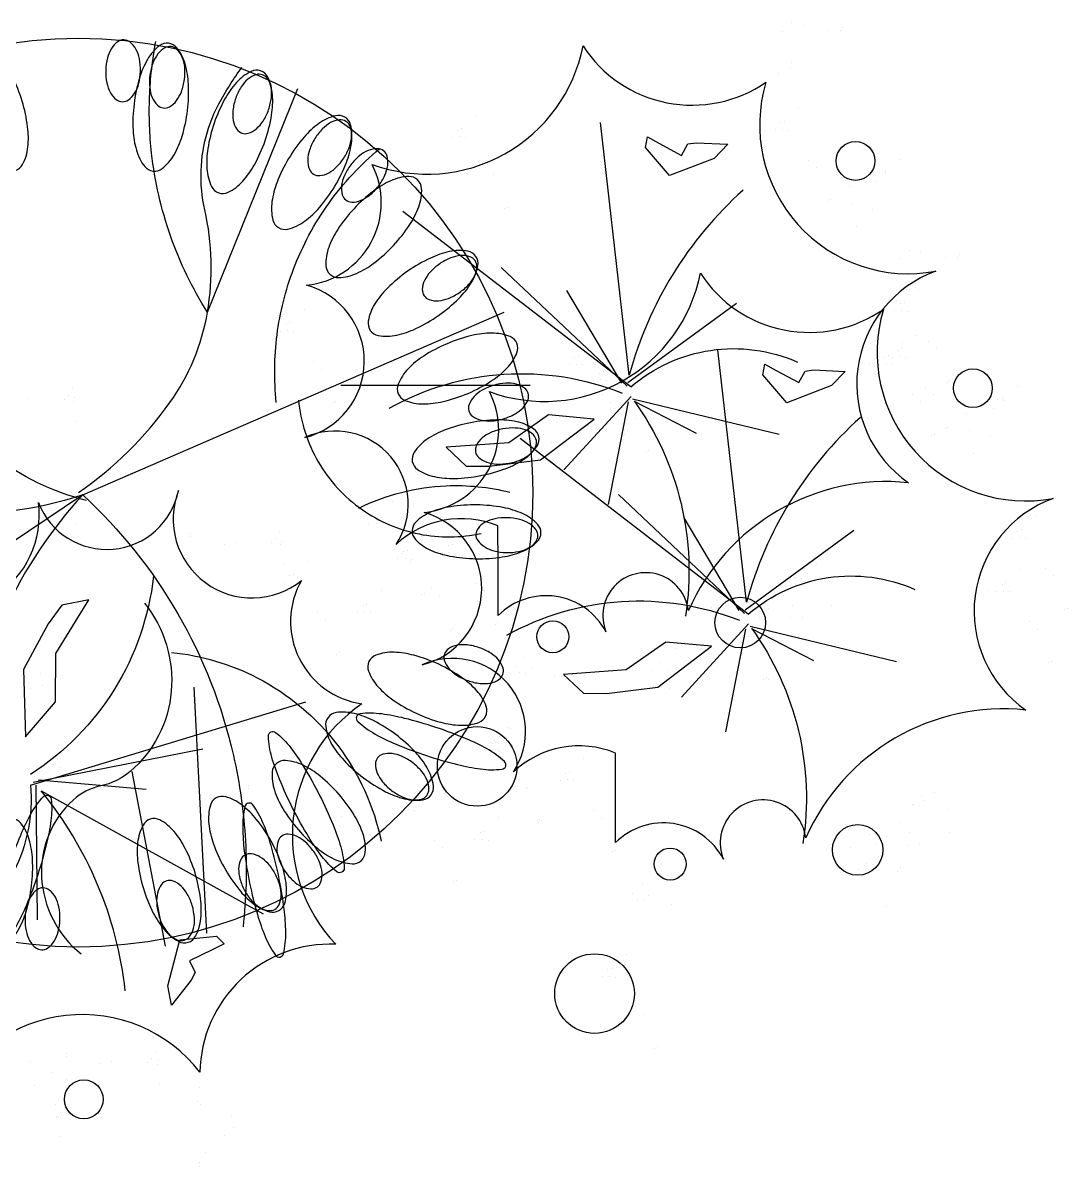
# Model space of a CAD drawing. Header units: millimetres. Extents: x 14385 to 129787, y 107826 to 186798.
# Drawn here: x 26186 to 27552, y 124593 to 126089 of the extents above; entities that cross this region are included whole.
import ezdxf

# ---------------------------------------------------------------- set-up
doc = ezdxf.new("R2010")
doc.units = ezdxf.units.MM
doc.header["$LTSCALE"] = 1000
doc.layers.add('FF-PLANTS', color=86, linetype='Continuous')

# ---------------------------------------------------------------- blocks, each defined once
blk = doc.blocks.new('A$C2E4346AB')
at = {"color": 250}
for p, q in [((953.2, 634.5), (953.2, 634.5)), ((968.3, 631.3), (968.3, 631.3)), ((941, 623.4), (941, 623.4)), ((1000.7, 624.3), (1000.7, 624.3)), ((1016.5, 625), (1016.5, 625)), ((1019.2, 628.4), (1019.2, 628.4)), ((951.9, 576.6), (951.9, 576.6)), ((952.9, 582.5), (952.9, 582.5)), ((936.2, 568.6), (936.2, 568.6)), ((539.4, 513.3), (539.4, 513.3)), ((962.4, 522.9), (962.4, 522.9)), ((515.6, 494), (515.6, 494)), ((520.4, 495.8), (520.4, 495.8)), ((740, 173.6), (702.4, 504.1)), ((931.2, 494.3), (931.2, 494.3)), ((938.6, 503.6), (938.6, 503.6)), ((940.6, 494.8), (940.6, 494.8)), ((943.4, 505.5), (943.4, 505.5)), ((508.2, 484.7), (508.2, 484.7)), ((517.6, 485.2), (517.6, 485.2)), ((525.4, 484.1), (525.4, 484.1)), ((948.5, 493.8), (948.5, 493.8)), ((975, 455), (975, 455)), ((1095.2, 456.1), (1095.2, 456.1)), ((552, 445.4), (552, 445.4)), ((562.3, 435.4), (562.3, 435.4)), ((985.3, 445), (985.3, 445)), ((1068.4, 438.6), (1068.4, 438.6)), ((1075, 441.3), (1075, 441.3)), ((1076.2, 438.6), (1076.2, 438.6)), ((1076.2, 437.6), (1076.2, 437.6)), ((1027.9, 420.6), (1027.9, 420.6)), ((1064, 427.5), (1064, 427.5)), ((577, 391.2), (577, 391.2)), ((580.3, 393.3), (580.3, 393.3)), ((1000, 400.8), (1000, 400.8)), ((1003.3, 402.9), (1003.3, 402.9)), ((1032.1, 398.3), (1032.1, 398.3)), ((1058.9, 390.3), (1058.9, 390.3)), ((742.3, 158.1), (444, 387.8)), ((1037.3, 368.1), (1037.3, 368.1)), ((1106.9, 337.1), (1106.9, 337.1)), ((1122, 333.9), (1122, 333.9)), ((1172.8, 330.9), (1172.8, 330.9)), ((572.7, 314.5), (737.4, 158.9)), ((1094.7, 325.9), (1094.7, 325.9)), ((1154.4, 326.8), (1154.4, 326.8)), ((1170.1, 327.5), (1170.1, 327.5)), ((1106.5, 285.1), (1106.5, 285.1)), ((1118.9, 286), (1118.9, 286)), ((730.5, 162.7), (658.4, 284.2)), ((1089.8, 271.1), (1089.8, 271.1)), ((1105.5, 279.1), (1105.5, 279.1)), ((315, 259.3), (315, 259.3)), ((738.3, 163.8), (880.7, 267.7)), ((1087.7, 257.4), (1087.7, 257.4)), ((1095.1, 266.7), (1095.1, 266.7)), ((1097.1, 257.9), (1097.1, 257.9)), ((1099.9, 268.6), (1099.9, 268.6)), ((1104.9, 256.9), (1104.9, 256.9)), ((291.2, 240.1), (291.2, 240.1)), ((296, 241.9), (296, 241.9)), ((283.8, 230.7), (283.8, 230.7)), ((293.3, 231.2), (293.3, 231.2)), ((301.1, 230.2), (301.1, 230.2)), ((1116.1, 225.4), (1116.1, 225.4)), ((693, 215.8), (693, 215.8)), ((1098.4, 216.3), (1098.4, 216.3)), ((1131.5, 218.1), (1131.5, 218.1)), ((669.2, 196.5), (669.2, 196.5)), ((674, 198.4), (674, 198.4)), ((725, 195.2), (725, 195.2)), ((893.7, -123.8), (856, 206.7)), ((1074.5, 197), (1074.5, 197)), ((1079.3, 198.8), (1079.3, 198.8)), ((1084.8, 196.8), (1084.8, 196.8)), ((1092.2, 206.2), (1092.2, 206.2)), ((1094.3, 197.3), (1094.3, 197.3)), ((1097, 208), (1097, 208)), ((1102.1, 196.3), (1102.1, 196.3)), ((1141.8, 208.1), (1141.8, 208.1)), ((327.6, 191.5), (327.6, 191.5)), ((337.9, 181.4), (337.9, 181.4)), ((661.8, 187.2), (661.8, 187.2)), ((671.3, 187.7), (671.3, 187.7)), ((679.1, 186.7), (679.1, 186.7)), ((1055.2, 188.4), (1055.2, 188.4)), ((1067.1, 187.6), (1067.1, 187.6)), ((1076.6, 188.1), (1076.6, 188.1)), ((1084.4, 187.1), (1084.4, 187.1)), ((693.7, 166.6), (693.7, 166.6)), ((701.1, 175.9), (701.1, 175.9)), ((703.2, 167.1), (703.2, 167.1)), ((705.9, 177.7), (705.9, 177.7)), ((711, 166), (711, 166)), ((1159.8, 166), (1159.8, 166)), ((11.3, 155.4), (11.3, 155.4)), ((1128.6, 157.6), (1128.6, 157.6)), ((1156.5, 164), (1156.5, 164)), ((1248.8, 158.6), (1248.8, 158.6)), ((-46.1, 142.5), (-46.1, 142.5)), ((0.8, 141.6), (0.8, 141.6)), ((6.2, 147.4), (6.2, 147.4)), ((13.3, 139), (13.3, 139)), ((14.6, 143.9), (14.6, 143.9)), ((352.6, 137.3), (352.6, 137.3)), ((355.9, 139.4), (355.9, 139.4)), ((742.6, 145.4), (654.8, 49.5)), ((705.6, 147.9), (705.6, 147.9)), ((738.9, 138.4), (712.5, 3.9)), ((715.9, 137.9), (715.9, 137.9)), ((744.6, 142.5), (936.3, 96)), ((746.5, 139.2), (827.7, 97.4)), ((1111, 148.4), (1111, 148.4)), ((1121.2, 138.3), (1121.2, 138.3)), ((1138.9, 147.5), (1138.9, 147.5)), ((1222, 141.1), (1222, 141.1)), ((1228.7, 143.9), (1228.7, 143.9)), ((1229.8, 141.2), (1229.8, 141.2)), ((1229.8, 140.1), (1229.8, 140.1)), ((737.6, 127.3), (737.6, 127.3)), ((1181.5, 123.1), (1181.5, 123.1)), ((1217.6, 130), (1217.6, 130)), ((16.4, 113.3), (16.4, 113.3)), ((646.6, 112.7), (646.6, 112.7)), ((747.8, 117.2), (747.8, 117.2)), ((1156.9, 105.5), (1156.9, 105.5)), ((896, -139.4), (597.6, 90.3)), ((627.6, 95.2), (627.6, 95.2)), ((730.6, 93.7), (730.6, 93.7)), ((733.9, 95.8), (733.9, 95.8)), ((1136, 94.2), (1136, 94.2)), ((1139.3, 96.3), (1139.3, 96.3)), ((1153.6, 103.4), (1153.6, 103.4)), ((1185.8, 100.9), (1185.8, 100.9)), ((1212.5, 92.8), (1212.5, 92.8)), ((615.4, 84.1), (615.4, 84.1)), ((638.4, 84.8), (638.4, 84.8)), ((654.1, 85.4), (654.1, 85.4)), ((765.9, 75.2), (765.9, 75.2)), ((639.1, 60.3), (639.1, 60.3)), ((762.5, 73.1), (762.5, 73.1)), ((1190.9, 70.6), (1190.9, 70.6)), ((10, 19.5), (10, 19.5)), ((726.3, 17), (891, -138.5)), ((-47.4, 6.6), (-47.4, 6.6)), ((-0.4, 5.7), (-0.4, 5.7)), ((4.9, 11.5), (4.9, 11.5)), ((12, 3), (12, 3)), ((13.3, 8), (13.3, 8)), ((430.9, 7.9), (430.9, 7.9)), ((407, -11.4), (407, -11.4)), ((411.8, -9.6), (411.8, -9.6)), ((884.1, -134.8), (812, -13.3)), ((1272.5, -11.4), (1272.5, -11.4)), ((15.2, -22.6), (15.2, -22.6)), ((399.6, -20.7), (399.6, -20.7)), ((409.1, -20.2), (409.1, -20.2)), ((416.9, -21.3), (416.9, -21.3)), ((891.9, -133.6), (1034.3, -29.7)), ((1253.5, -28.9), (1253.5, -28.9)), ((165.7, -38), (165.7, -38)), ((165.9, -34.1), (165.9, -34.1)), ((276.9, -40.3), (276.9, -40.3)), ((282, -32.3), (282, -32.3)), ((285.3, -43.8), (285.3, -43.8)), ((468.7, -38.1), (468.7, -38.1)), ((527.3, -30.9), (527.3, -30.9)), ((1241.3, -40.1), (1241.3, -40.1)), ((1248.7, -30.7), (1248.7, -30.7)), ((1250.7, -39.6), (1250.7, -39.6)), ((1258.5, -40.6), (1258.5, -40.6)), ((210.4, -47.7), (210.4, -47.7)), ((224.6, -45.2), (224.6, -45.2)), ((271.5, -46.1), (271.5, -46.1)), ((284, -48.8), (284, -48.8)), ((444.8, -57.4), (444.8, -57.4)), ((449.6, -55.6), (449.6, -55.6)), ((496.1, -59.5), (496.1, -59.5)), ((503.4, -50.2), (503.4, -50.2)), ((505.5, -59), (505.5, -59)), ((508.3, -48.3), (508.3, -48.3)), ((287.1, -74.4), (287.1, -74.4)), ((319.5, -70), (319.5, -70)), ((437.4, -66.7), (437.4, -66.7)), ((443.4, -60), (443.4, -60)), ((446.9, -66.2), (446.9, -66.2)), ((453.7, -70), (453.7, -70)), ((454.7, -67.3), (454.7, -67.3)), ((513.3, -60), (513.3, -60)), ((985.8, -74.8), (985.8, -74.8)), ((295.7, -89.3), (295.7, -89.3)), ((300.5, -87.5), (300.5, -87.5)), ((969, -79.5), (969, -79.5)), ((973.6, -86), (973.6, -86)), ((1252, -81.2), (1252, -81.2)), ((1285.1, -79.3), (1285.1, -79.3)), ((1295.4, -89.4), (1295.4, -89.4)), ((288.3, -98.6), (288.3, -98.6)), ((297.7, -98.1), (297.7, -98.1)), ((305.5, -99.2), (305.5, -99.2)), ((539.9, -98.7), (539.9, -98.7)), ((878.6, -102.3), (878.6, -102.3)), ((957.1, -91.2), (957.1, -91.2)), ((958.3, -91.3), (958.3, -91.3)), ((966.1, -92.3), (966.1, -92.3)), ((1002.9, -97.2), (1002.9, -97.2)), ((1228.2, -100.5), (1228.2, -100.5)), ((1233, -98.6), (1233, -98.6)), ((415.9, -108.8), (415.9, -108.8)), ((468.4, -114.2), (468.4, -114.2)), ((471.7, -112.1), (471.7, -112.1)), ((481.2, -106), (481.2, -106)), ((491.5, -116), (491.5, -116)), ((550.2, -108.8), (550.2, -108.8)), ((941.8, -115.1), (941.8, -115.1)), ((1208.8, -109.1), (1208.8, -109.1)), ((1220.8, -109.8), (1220.8, -109.8)), ((1230.2, -109.3), (1230.2, -109.3)), ((1238, -110.4), (1238, -110.4)), ((392.1, -128.1), (392.1, -128.1)), ((396.9, -126.2), (396.9, -126.2)), ((847.4, -130.9), (847.4, -130.9)), ((854.8, -121.6), (854.8, -121.6)), ((856.8, -130.4), (856.8, -130.4)), ((859.6, -119.7), (859.6, -119.7)), ((864.6, -131.4), (864.6, -131.4)), ((901, -130.8), (901, -130.8)), ((922.8, -132.6), (922.8, -132.6)), ((953.6, -128.3), (953.6, -128.3)), ((1005.4, -128.1), (1005.4, -128.1)), ((1310.1, -133.5), (1310.1, -133.5)), ((1313.4, -131.4), (1313.4, -131.4)), ((332.1, -137.9), (332.1, -137.9)), ((342.4, -147.9), (342.4, -147.9)), ((384.7, -137.4), (384.7, -137.4)), ((394.1, -136.9), (394.1, -136.9)), ((401.9, -137.9), (401.9, -137.9)), ((876.8, -147.6), (876.8, -147.6)), ((910.6, -143.7), (910.6, -143.7)), ((950.8, -144.4), (950.8, -144.4)), ((966.5, -143.7), (966.5, -143.7)), ((1264.6, -149.1), (1264.6, -149.1)), ((506.2, -160.2), (506.2, -160.2)), ((509.5, -158.1), (509.5, -158.1)), ((564.9, -152.9), (564.9, -152.9)), ((568.2, -150.8), (568.2, -150.8)), ((896.2, -152.1), (808.4, -247.9)), ((892.5, -159), (866.1, -293.5)), ((898.3, -155), (1089.9, -201.5)), ((900.1, -158.3), (981.4, -200)), ((1274.9, -159.1), (1274.9, -159.1)), ((886.6, -176.5), (886.6, -176.5)), ((891.2, -170.2), (891.2, -170.2)), ((896.5, -168.2), (896.5, -168.2)), ((904.3, -169.2), (904.3, -169.2)), ((937.4, -179.4), (937.4, -179.4)), ((941.2, -174.1), (941.2, -174.1)), ((357.1, -192.1), (357.1, -192.1)), ((360.4, -190), (360.4, -190)), ((800.2, -184.8), (800.2, -184.8)), ((901.5, -180.2), (901.5, -180.2)), ((591.5, -207.6), (591.5, -207.6)), ((603.7, -196.4), (603.7, -196.4)), ((781.2, -202.2), (781.2, -202.2)), ((1289.6, -203.3), (1289.6, -203.3)), ((1292.9, -201.2), (1292.9, -201.2)), ((-30, -217), (-30, -217)), ((597.2, -215.7), (597.2, -215.7)), ((605, -216.7), (605, -216.7)), ((612.2, -209.9), (612.2, -209.9)), ((641.9, -221.6), (641.9, -221.6)), ((769, -213.4), (769, -213.4)), ((792, -212.7), (792, -212.7)), ((807.7, -212), (807.7, -212)), ((916.2, -224.4), (916.2, -224.4)), ((919.5, -222.3), (919.5, -222.3)), ((-42.8, -236.1), (-42.8, -236.1)), ((-28, -233.4), (-28, -233.4)), ((792.7, -237.2), (792.7, -237.2)), ((923, -225.1), (923, -225.1)), ((-51.4, -249.3), (-51.4, -249.3)), ((-43.6, -363.3), (316.8, -254)), ((-24.9, -259.1), (-24.9, -259.1)), ((582.3, -287.9), (582.3, -287.9)), ((584.5, -289.6), (584.5, -289.6)), ((558.5, -307.2), (558.5, -307.2)), ((560.6, -308.9), (560.6, -308.9)), ((563.3, -305.3), (563.3, -305.3)), ((565.5, -307), (565.5, -307)), ((182.3, -316.1), (-40, -359.8)), ((-8.4, -328.7), (-8.4, -328.7)), ((551.1, -316.5), (551.1, -316.5)), ((553.3, -318.2), (553.3, -318.2)), ((560.6, -316), (560.6, -316)), ((562.7, -317.7), (562.7, -317.7)), ((568.4, -317), (568.4, -317)), ((570.5, -318.7), (570.5, -318.7)), ((680.9, -328.3), (680.9, -328.3)), ((-18.9, -342.5), (-18.9, -342.5)), ((-13.5, -336.7), (-13.5, -336.7)), ((-5.1, -340.2), (-5.1, -340.2)), ((-32.9, -356.4), (107.9, -368.3)), ((-6.4, -345.1), (-6.4, -345.1)), ((594.9, -355.8), (594.9, -355.8)), ((597.1, -357.5), (597.1, -357.5)), ((649.7, -356.9), (649.7, -356.9)), ((657.1, -347.6), (657.1, -347.6)), ((659.1, -356.4), (659.1, -356.4)), ((661.9, -345.8), (661.9, -345.8)), ((666.9, -357.5), (666.9, -357.5)), ((-36.5, -363.4), (-34.7, -539.7)), ((-29.5, -370.5), (261.3, -531.9)), ((-3.3, -370.8), (-3.3, -370.8)), ((242, -368.1), (242, -368.1)), ((242.3, -364.2), (242.3, -364.2)), ((353.2, -370.5), (353.2, -370.5)), ((358.3, -362.5), (358.3, -362.5)), ((361.6, -373.9), (361.6, -373.9)), ((473.1, -367.5), (473.1, -367.5)), ((605.2, -365.8), (605.2, -365.8)), ((607.4, -367.5), (607.4, -367.5)), ((1139.5, -372.3), (1139.5, -372.3)), ((286.7, -377.9), (286.7, -377.9)), ((300.9, -375.3), (300.9, -375.3)), ((347.8, -376.2), (347.8, -376.2)), ((360.3, -378.9), (360.3, -378.9)), ((449.3, -386.8), (449.3, -386.8)), ((454.1, -384.9), (454.1, -384.9)), ((1110.7, -388.7), (1110.7, -388.7)), ((1111.9, -388.7), (1111.9, -388.7)), ((1122.6, -377), (1122.6, -377)), ((1127.3, -383.4), (1127.3, -383.4)), ((441.9, -396.1), (441.9, -396.1)), ((451.3, -395.6), (451.3, -395.6)), ((459.1, -396.6), (459.1, -396.6)), ((693.5, -396.2), (693.5, -396.2)), ((1119.7, -389.7), (1119.7, -389.7)), ((1156.6, -394.6), (1156.6, -394.6)), ((363.4, -404.6), (363.4, -404.6)), ((569.6, -406.2), (569.6, -406.2)), ((619.9, -410), (619.9, -410)), ((622.1, -411.6), (622.1, -411.6)), ((623.2, -407.9), (623.2, -407.9)), ((625.4, -409.6), (625.4, -409.6)), ((703.8, -406.3), (703.8, -406.3)), ((1095.4, -412.6), (1095.4, -412.6)), ((545.7, -425.5), (545.7, -425.5)), ((550.5, -423.7), (550.5, -423.7)), ((1054.7, -428.3), (1054.7, -428.3)), ((1076.4, -430), (1076.4, -430)), ((1107.2, -425.8), (1107.2, -425.8)), ((1159, -425.6), (1159, -425.6)), ((485.7, -435.4), (485.7, -435.4)), ((496, -445.4), (496, -445.4)), ((538.3, -434.9), (538.3, -434.9)), ((547.8, -434.4), (547.8, -434.4)), ((555.6, -435.4), (555.6, -435.4)), ((721.8, -448.3), (721.8, -448.3)), ((1030.4, -445.1), (1030.4, -445.1)), ((1064.2, -441.2), (1064.2, -441.2)), ((1104.4, -441.9), (1104.4, -441.9)), ((1120.1, -441.2), (1120.1, -441.2)), ((718.5, -450.4), (718.5, -450.4)), ((1040.2, -473.9), (1040.2, -473.9)), ((1050.2, -465.7), (1050.2, -465.7)), ((1058, -466.7), (1058, -466.7)), ((1091.1, -476.9), (1091.1, -476.9)), ((1094.8, -471.5), (1094.8, -471.5)), ((510.7, -489.6), (510.7, -489.6)), ((514, -487.5), (514, -487.5)), ((745.1, -505.1), (745.1, -505.1)), ((757.3, -493.9), (757.3, -493.9)), ((765.8, -507.4), (765.8, -507.4)), ((750.9, -513.1), (750.9, -513.1)), ((758.7, -514.2), (758.7, -514.2)), ((795.5, -519), (795.5, -519)), ((1076.7, -522.5), (1076.7, -522.5)), ((736, -585.4), (736, -585.4)), ((712.1, -604.7), (712.1, -604.7)), ((714.2, -613.5), (714.2, -613.5)), ((716.9, -602.8), (716.9, -602.8)), ((704.7, -614), (704.7, -614)), ((722, -614.5), (722, -614.5)), ((748.5, -653.2), (748.5, -653.2)), ((758.8, -663.3), (758.8, -663.3)), ((4.1, -718), (4.1, -718)), ((4.3, -714.1), (4.3, -714.1)), ((120.4, -712.4), (120.4, -712.4)), ((773.5, -707.4), (773.5, -707.4)), ((776.8, -705.3), (776.8, -705.3)), ((-44, -725.5), (-44, -725.5)), ((48.8, -727.8), (48.8, -727.8)), ((63, -725.2), (63, -725.2)), ((109.9, -726.1), (109.9, -726.1)), ((115.3, -720.4), (115.3, -720.4)), ((122.4, -728.8), (122.4, -728.8)), ((123.7, -723.8), (123.7, -723.8)), ((-16.4, -738.8), (-16.4, -738.8)), ((-38.5, -755.9), (-38.5, -755.9)), ((4.2, -748.3), (4.2, -748.3)), ((125.5, -754.5), (125.5, -754.5)), ((177.9, -759.6), (177.9, -759.6)), ((175.4, -777), (175.4, -777)), ((-11.1, -781.6), (-11.1, -781.6)), ((-4.7, -791.7), (-4.7, -791.7)), ((179.6, -781.3), (179.6, -781.3)), ((-10, -797.5), (-10, -797.5)), ((-9.1, -798.1), (-9.1, -798.1)), ((-6.3, -798.7), (-6.3, -798.7)), ((219.7, -795.4), (219.7, -795.4)), ((210.4, -822.3), (210.4, -822.3)), ((221.7, -811.8), (221.7, -811.8)), ((-6, -823.7), (-6, -823.7)), ((185.8, -844.5), (185.8, -844.5)), ((177.2, -857.7), (177.2, -857.7)), ((178.4, -861.9), (178.4, -861.9))]:
    blk.add_line(p, q, dxfattribs=at)
for points in [[(-63.4, 441.2, 0.197708), (-53.8, 449, 0.098831), (-46.8, 472.1, 0.056188), (-47.2, 498.4, 0.042894), (-54.4, 532.2, 0.042894), (-67.3, 564.1, 0.056188), (-81.8, 586.2, 0.098831), (-100.5, 601.3, 0.197708), (-112.8, 602.5, 0.197708), (-122.4, 594.6, 0.098831), (-129.4, 571.6, 0.056188), (-129.1, 545.2, 0.042894), (-121.8, 511.5, 0.042894), (-109, 479.5, 0.056188), (-94.5, 457.5, 0.098831), (-75.8, 442.3, 0.197708)], [(76.7, 531.3, 0.159956), (84.7, 533.7, 0.106325), (93.1, 542.8, 0.071019), (98.3, 555, 0.057323), (100.5, 571.2, 0.057323), (99.1, 587.6, 0.071019), (94.6, 600, 0.106325), (86.6, 609.5, 0.159956), (78.8, 612.3, 0.159956), (70.8, 609.9, 0.106325), (62.4, 600.9, 0.071019), (57.2, 588.6, 0.057323), (55, 572.4, 0.057323), (56.4, 556.1, 0.071019), (60.9, 543.6, 0.106325), (68.9, 534.1, 0.159956)], [(116.8, 440.4, 0.197708), (128.8, 443.7, 0.098831), (144.6, 461.9, 0.056188), (155, 486.2, 0.042894), (162.1, 519.9, 0.042894), (163.3, 554.4, 0.056188), (159.1, 580.4, 0.098831), (148.1, 601.8, 0.197708), (137.3, 607.9, 0.197708), (125.3, 604.6, 0.098831), (109.6, 586.4, 0.056188), (99.2, 562.2, 0.042894), (92.1, 528.5, 0.042894), (90.8, 494, 0.056188), (95.1, 468, 0.098831), (106, 446.5, 0.197708)], [(130.2, 523.1, 0.159956), (138.4, 524.6, 0.106325), (147.7, 532.8, 0.071019), (154.1, 544.4, 0.057323), (158.1, 560.3, 0.057323), (158.4, 576.7, 0.071019), (155.2, 589.6, 0.106325), (148.3, 599.8, 0.159956), (140.7, 603.4, 0.159956), (132.5, 601.9, 0.106325), (123.2, 593.8, 0.071019), (116.8, 582.1, 0.057323), (112.9, 566.2, 0.057323), (112.6, 549.8, 0.071019), (115.8, 536.9, 0.106325), (122.7, 526.7, 0.159956)], [(202.9, 412.1, 0.197708), (215.3, 412.8, 0.098831), (234.5, 427.4, 0.056188), (249.7, 448.9, 0.042894), (263.7, 480.4, 0.042894), (272.1, 513.9, 0.056188), (273.3, 540.2, 0.098831), (267.1, 563.5, 0.197708), (257.8, 571.7, 0.197708), (245.4, 570.9, 0.098831), (226.1, 556.4, 0.056188), (210.9, 534.9, 0.042894), (197, 503.3, 0.042894), (188.6, 469.9, 0.056188), (187.4, 443.6, 0.098831), (193.6, 420.3, 0.197708)], [(233.2, 490.1, 0.159956), (241.5, 490, 0.106325), (252.3, 496, 0.071019), (261, 506, 0.057323), (268.2, 520.7, 0.057323), (271.8, 536.7, 0.071019), (271.4, 550, 0.106325), (266.8, 561.5, 0.159956), (260.2, 566.6, 0.159956), (251.9, 566.7, 0.106325), (241, 560.7, 0.071019), (232.4, 550.7, 0.057323), (225.2, 536, 0.057323), (221.5, 520, 0.071019), (221.9, 506.7, 0.106325), (226.6, 495.2, 0.159956)], [(281.2, 366.5, 0.197708), (293.5, 364.6, 0.098831), (315.3, 374.8, 0.056188), (334.7, 392.7, 0.042894), (354.9, 420.7, 0.042894), (370, 451.6, 0.056188), (376.7, 477.1, 0.098831), (375.4, 501.2, 0.197708), (368, 511.1, 0.197708), (355.8, 513, 0.098831), (333.9, 502.8, 0.056188), (314.6, 484.9, 0.042894), (294.4, 456.9, 0.042894), (279.2, 426, 0.056188), (272.6, 400.5, 0.098831), (273.8, 376.4, 0.197708)], [(327, 436.5, 0.159956), (335.2, 434.6, 0.106325), (347, 438.2, 0.071019), (357.5, 446.3, 0.057323), (367.7, 459.2, 0.057323), (374.6, 474.1, 0.071019), (376.9, 487.1, 0.106325), (374.8, 499.3, 0.159956), (369.4, 505.6, 0.159956), (361.2, 507.6, 0.106325), (349.4, 503.9, 0.071019), (338.9, 495.9, 0.057323), (328.7, 483, 0.057323), (321.8, 468.1, 0.071019), (319.5, 455.1, 0.106325), (321.6, 442.9, 0.159956)], [(369.3, 402.7, 0.159956), (377.1, 399.9, 0.106325), (389.3, 402.3, 0.071019), (400.6, 409.1, 0.057323), (412, 420.9, 0.057323), (420.4, 435, 0.071019), (424.1, 447.7, 0.106325), (423.3, 460.1, 0.159956), (418.6, 467, 0.159956), (410.7, 469.7, 0.106325), (398.5, 467.4, 0.071019), (387.2, 460.5, 0.057323), (375.8, 448.7, 0.057323), (367.4, 434.6, 0.071019), (363.7, 421.9, 0.106325), (364.6, 409.5, 0.159956)], [(348.3, 305.6, 0.197708), (359.9, 301.2, 0.098831), (383.4, 306.6, 0.056188), (406.1, 320.1, 0.042894), (431.6, 343.2, 0.042894), (452.9, 370.4, 0.056188), (464.7, 393.9, 0.098831), (468.5, 417.8, 0.197708), (463.3, 429, 0.197708), (451.7, 433.4, 0.098831), (428.2, 427.9, 0.056188), (405.6, 414.4, 0.042894), (380, 391.3, 0.042894), (358.8, 364.2, 0.056188), (346.9, 340.6, 0.098831), (343.2, 316.8, 0.197708)], [(401.3, 232, 0.197708), (411.8, 225.3, 0.098831), (435.9, 225.8, 0.056188), (460.8, 234.3, 0.042894), (490.6, 251.6, 0.042894), (517.1, 273.7, 0.056188), (533.5, 294.3, 0.098831), (542.2, 316.8, 0.197708), (539.5, 328.9, 0.197708), (529, 335.6, 0.098831), (504.9, 335.1, 0.056188), (480, 326.6, 0.042894), (450.1, 309.3, 0.042894), (423.7, 287.2, 0.056188), (407.2, 266.6, 0.098831), (398.6, 244.1, 0.197708)], [(471.7, 277.4, 0.159956), (478.3, 272.3, 0.106325), (490.6, 270.8, 0.071019), (503.5, 273.9, 0.057323), (518, 281.6, 0.057323), (530.3, 292.3, 0.071019), (537.8, 303.3, 0.106325), (540.8, 315.3, 0.159956), (538.4, 323.3, 0.159956), (531.8, 328.4, 0.106325), (519.5, 329.9, 0.071019), (506.6, 326.8, 0.057323), (492.1, 319.1, 0.057323), (479.8, 308.4, 0.071019), (472.3, 297.4, 0.106325), (469.3, 285.4, 0.159956)], [(437.8, 149.1, 0.197708), (446.7, 140.4, 0.098831), (470.3, 135.8, 0.056188), (496.5, 138.9, 0.042894), (529.3, 149.6, 0.042894), (559.7, 165.8, 0.056188), (580.1, 182.5, 0.098831), (593.2, 202.7, 0.197708), (593.1, 215.1, 0.197708), (584.3, 223.8, 0.098831), (560.6, 228.4, 0.056188), (534.4, 225.3, 0.042894), (501.7, 214.6, 0.042894), (471.2, 198.4, 0.056188), (450.8, 181.7, 0.098831), (437.7, 161.5, 0.197708)], [(530.3, 126.6, 0.159956), (535.1, 119.8, 0.106325), (546.3, 114.5, 0.071019), (559.5, 113.4, 0.057323), (575.7, 116.3, 0.057323), (590.8, 122.7, 0.071019), (601.2, 130.8, 0.106325), (607.8, 141.3, 0.159956), (608, 149.7, 0.159956), (603.3, 156.5, 0.106325), (592.1, 161.8, 0.071019), (578.8, 162.8, 0.057323), (562.7, 160, 0.057323), (547.6, 153.6, 0.071019), (537.1, 145.4, 0.106325), (530.6, 134.9, 0.159956)], [(456.3, 60.4, 0.197708), (463.1, 50, 0.098831), (485.3, 40.6, 0.056188), (511.6, 38.2, 0.042894), (545.9, 41.9, 0.042894), (579, 51.4, 0.056188), (602.4, 63.5, 0.098831), (619.5, 80.5, 0.197708), (621.9, 92.7, 0.197708), (615.1, 103, 0.098831), (592.9, 112.4, 0.056188), (566.7, 114.8, 0.042894), (532.4, 111.1, 0.042894), (499.2, 101.7, 0.056188), (475.8, 89.6, 0.098831), (458.8, 72.5, 0.197708)], [(539, 73.2, 0.159956), (543.1, 65.9, 0.106325), (553.7, 59.5, 0.071019), (566.7, 57, 0.057323), (583.1, 58.2, 0.057323), (598.7, 63, 0.071019), (610, 70, 0.106325), (617.6, 79.7, 0.159956), (618.7, 88, 0.159956), (614.7, 95.3, 0.106325), (604.1, 101.7, 0.071019), (591.1, 104.2, 0.057323), (574.7, 103, 0.057323), (559, 98.2, 0.071019), (547.8, 91.2, 0.106325), (540.2, 81.5, 0.159956)], [(456, -30.3, 0.197708), (460.5, -41.8, 0.098831), (480.2, -55.6, 0.056188), (505.4, -63.4, 0.042894), (539.7, -66.9, 0.042894), (574.1, -64.6, 0.056188), (599.5, -57.6, 0.098831), (619.7, -44.5, 0.197708), (624.7, -33.1, 0.197708), (620.1, -21.6, 0.098831), (600.4, -7.8, 0.056188), (575.2, 0.1, 0.042894), (540.9, 3.6, 0.042894), (506.5, 1.2, 0.056188), (481.1, -5.7, 0.098831), (460.9, -18.9, 0.197708)], [(539.5, -34.9, 0.159956), (541.9, -42.9, 0.106325), (551, -51.3, 0.071019), (563.2, -56.5, 0.057323), (579.5, -58.8, 0.057323), (595.8, -57.3, 0.071019), (608.3, -52.8, 0.106325), (617.8, -44.9, 0.159956), (620.6, -37, 0.159956), (618.2, -29, 0.106325), (609.1, -20.6, 0.071019), (596.9, -15.4, 0.057323), (580.6, -13.2, 0.057323), (564.3, -14.6, 0.071019), (551.8, -19.1, 0.106325), (542.3, -27.1, 0.159956)], [(539.5, -34.9, 0.159956), (541.9, -42.9, 0.106325), (551, -51.3, 0.071019), (563.2, -56.5, 0.057323), (579.5, -58.8, 0.057323), (595.8, -57.3, 0.071019), (608.3, -52.8, 0.106325), (617.8, -44.9, 0.159956), (620.6, -37, 0.159956), (618.2, -29, 0.106325), (609.1, -20.6, 0.071019), (596.9, -15.4, 0.057323), (580.6, -13.2, 0.057323), (564.3, -14.6, 0.071019), (551.8, -19.1, 0.106325), (542.3, -27.1, 0.159956)], [(498.4, -191.4, 0.159956), (498.2, -199.7, 0.106325), (504.2, -210.5, 0.071019), (514.2, -219.2, 0.057323), (529, -226.4, 0.057323), (545, -230.1, 0.071019), (558.2, -229.6, 0.106325), (569.7, -225, 0.159956), (574.8, -218.4, 0.159956), (575, -210.1, 0.106325), (569, -199.2, 0.071019), (558.9, -190.6, 0.057323), (544.2, -183.4, 0.057323), (528.2, -179.7, 0.071019), (514.9, -180.1, 0.106325), (503.5, -184.8, 0.159956)], [(399.6, -201.5, 0.197708), (399, -213.9, 0.098831), (411.4, -234.5, 0.056188), (431.3, -251.9, 0.042894), (461.2, -269.1, 0.042894), (493.5, -280.9, 0.056188), (519.6, -284.9, 0.098831), (543.4, -281.1, 0.197708), (552.5, -272.7, 0.197708), (553.1, -260.3, 0.098831), (540.7, -239.6, 0.056188), (520.8, -222.3, 0.042894), (490.9, -205.1, 0.042894), (458.5, -193.3, 0.056188), (432.5, -189.3, 0.098831), (408.7, -193.1, 0.197708)], [(346, -274.6, 0.197708), (342.9, -286.6, 0.098831), (350.7, -309.4, 0.056188), (366.5, -330.5, 0.042894), (392.2, -353.5, 0.042894), (421.4, -371.8, 0.056188), (446.1, -381.1, 0.098831), (470.1, -382.4, 0.197708), (480.8, -376, 0.197708), (483.9, -364, 0.098831), (476.1, -341.3, 0.056188), (460.3, -320.1, 0.042894), (434.6, -297.1, 0.042894), (405.4, -278.8, 0.056188), (380.7, -269.5, 0.098831), (356.7, -268.3, 0.197708)], [(578.5, -338.5, 0.293325), (577, -332.4, 0.060578), (554.3, -315.9, 0.027274), (526.8, -302.5, 0.019608), (487, -287.6, 0.019608), (446.2, -275.8, 0.027274), (416.2, -270.1, 0.060578), (388.1, -269.8, 0.293325), (383.2, -273.7, 0.293325), (384.8, -279.8, 0.060578), (407.5, -296.3, 0.027274), (435, -309.7, 0.019608), (474.7, -324.6, 0.019608), (515.6, -336.4, 0.027274), (545.6, -342.1, 0.060578), (573.6, -342.4, 0.293325)], [(271.2, -293.6, -0.293325), (277.4, -294.2, -0.060578), (297.1, -314.2, -0.027274), (314.3, -339.5, -0.019608), (335, -376.6, -0.019608), (352.6, -415.2, -0.027274), (362.7, -444.1, -0.060578), (367.1, -471.8, -0.293325), (363.9, -477.2, -0.293325), (357.7, -476.6, -0.060578), (338, -456.5, -0.027274), (320.8, -431.3, -0.019608), (300.1, -394.2, -0.019608), (282.5, -355.5, -0.027274), (272.4, -326.7, -0.060578), (268, -299, -0.293325)], [(410.9, -327.5, 0.159956), (408.1, -335.3, 0.106325), (410.5, -347.5, 0.071019), (417.4, -358.8, 0.057323), (429.2, -370.2, 0.057323), (443.2, -378.6, 0.071019), (456, -382.4, 0.106325), (468.3, -381.5, 0.159956), (475.2, -376.8, 0.159956), (478, -368.9, 0.106325), (475.6, -356.8, 0.071019), (468.7, -345.4, 0.057323), (456.9, -334, 0.057323), (442.9, -325.6, 0.071019), (430.1, -321.9, 0.106325), (417.8, -322.8, 0.159956)], [(410.9, -327.5, 0.159956), (408.1, -335.3, 0.106325), (410.5, -347.5, 0.071019), (417.4, -358.8, 0.057323), (429.2, -370.2, 0.057323), (443.2, -378.6, 0.071019), (456, -382.4, 0.106325), (468.3, -381.5, 0.159956), (475.2, -376.8, 0.159956), (478, -368.9, 0.106325), (475.6, -356.8, 0.071019), (468.7, -345.4, 0.057323), (456.9, -334, 0.057323), (442.9, -325.6, 0.071019), (430.1, -321.9, 0.106325), (417.8, -322.8, 0.159956)], [(278.4, -334.9, 0.197708), (272.9, -346, 0.098831), (275.8, -370, 0.056188), (286.9, -393.9, 0.042894), (307.2, -421.7, 0.042894), (332, -445.7, 0.056188), (354.1, -460, 0.098831), (377.4, -466.2, 0.197708), (389.2, -462.2, 0.197708), (394.7, -451.1, 0.098831), (391.8, -427.2, 0.056188), (380.7, -403.3, 0.042894), (360.4, -375.4, 0.042894), (335.6, -351.5, 0.056188), (313.4, -337.2, 0.098831), (290.2, -331, 0.197708)], [(-20.4, -376.7, -0.293325), (-16.4, -381.6, -0.060578), (-16.7, -409.7, -0.027274), (-22.3, -439.7, -0.019608), (-34, -480.6, -0.019608), (-48.8, -520.4, -0.027274), (-62.1, -547.9, -0.060578), (-78.6, -570.6, -0.293325), (-84.6, -572.2, -0.293325), (-88.6, -567.3, -0.060578), (-88.3, -539.2, -0.027274), (-82.7, -509.2, -0.019608), (-71, -468.4, -0.019608), (-56.2, -428.5, -0.027274), (-42.9, -401, -0.060578), (-26.5, -378.3, -0.293325)], [(199.7, -379.9, 0.197708), (192, -389.6, 0.098831), (189.9, -413.7, 0.056188), (195.8, -439.4, 0.042894), (209.9, -470.8, 0.042894), (229.1, -499.4, 0.056188), (247.8, -518, 0.098831), (269.3, -528.9, 0.197708), (281.6, -527.5, 0.197708), (289.4, -517.8, 0.098831), (291.4, -493.8, 0.056188), (285.6, -468.1, 0.042894), (271.5, -436.6, 0.042894), (252.3, -408, 0.056188), (233.5, -389.4, 0.098831), (212.1, -378.5, 0.197708)], [(283.3, -588.3, 0.293325), (287.7, -583.9, 0.060578), (290.7, -556, 0.027274), (288.5, -525.5, 0.019608), (281.6, -483.6, 0.019608), (271.4, -442.3, 0.027274), (261.3, -413.5, 0.060578), (247.5, -389, 0.293325), (241.7, -386.8, 0.293325), (237.2, -391.1, 0.060578), (234.3, -419.1, 0.027274), (236.4, -449.5, 0.019608), (243.4, -491.5, 0.019608), (253.6, -532.7, 0.027274), (263.7, -561.5, 0.060578), (277.4, -586, 0.293325)], [(-66.8, -406.9, 0.197708), (-78.8, -410.2, 0.098831), (-94.6, -428.4, 0.056188), (-105, -452.6, 0.042894), (-112.1, -486.3, 0.042894), (-113.3, -520.8, 0.056188), (-109, -546.8, 0.098831), (-98.1, -568.3, 0.197708), (-87.3, -574.4, 0.197708), (-75.3, -571.1, 0.098831), (-59.5, -552.9, 0.056188), (-49.1, -528.6, 0.042894), (-42, -494.9, 0.042894), (-40.8, -460.4, 0.056188), (-45.1, -434.4, 0.098831), (-56, -413, 0.197708)], [(113.4, -407.6, 0.197708), (103.9, -415.5, 0.098831), (96.8, -438.5, 0.056188), (97.2, -464.9, 0.042894), (104.4, -498.6, 0.042894), (117.3, -530.6, 0.056188), (131.8, -552.6, 0.098831), (150.5, -567.8, 0.197708), (162.9, -568.9, 0.197708), (172.5, -561.1, 0.098831), (179.5, -538, 0.056188), (179.1, -511.6, 0.042894), (171.9, -477.9, 0.042894), (159, -446, 0.056188), (144.5, -423.9, 0.098831), (125.8, -408.8, 0.197708)], [(285.6, -429.9, 0.159956), (280.6, -436.5, 0.106325), (279.1, -448.8, 0.071019), (282.1, -461.7, 0.057323), (289.8, -476.2, 0.057323), (300.6, -488.5, 0.071019), (311.5, -496, 0.106325), (323.6, -499, 0.159956), (331.6, -496.6, 0.159956), (336.6, -490, 0.106325), (338.1, -477.7, 0.071019), (335.1, -464.8, 0.057323), (327.4, -450.3, 0.057323), (316.6, -438, 0.071019), (305.6, -430.5, 0.106325), (293.6, -427.5, 0.159956)], [(237.5, -454.7, 0.159956), (231.8, -460.7, 0.106325), (229, -472.8, 0.071019), (230.7, -485.9, 0.057323), (236.8, -501.2, 0.057323), (246.3, -514.6, 0.071019), (256.4, -523.1, 0.106325), (268, -527.4, 0.159956), (276.2, -525.9, 0.159956), (281.9, -519.8, 0.106325), (284.7, -507.7, 0.071019), (283, -494.6, 0.057323), (276.9, -479.4, 0.057323), (267.5, -465.9, 0.071019), (257.3, -457.4, 0.106325), (245.7, -453.2, 0.159956)], [(134.8, -488.5, 0.159956), (128, -493.3, 0.106325), (122.8, -504.5, 0.071019), (121.7, -517.7, 0.057323), (124.5, -533.9, 0.057323), (130.9, -549, 0.071019), (139.1, -559.4, 0.106325), (149.6, -566, 0.159956), (157.9, -566.2, 0.159956), (164.8, -561.5, 0.106325), (170, -550.3, 0.071019), (171.1, -537, 0.057323), (168.2, -520.9, 0.057323), (161.8, -505.8, 0.071019), (153.7, -495.3, 0.106325), (143.2, -488.8, 0.159956)], [(134.8, -488.5, 0.159956), (128, -493.3, 0.106325), (122.8, -504.5, 0.071019), (121.7, -517.7, 0.057323), (124.5, -533.9, 0.057323), (130.9, -549, 0.071019), (139.1, -559.4, 0.106325), (149.6, -566, 0.159956), (157.9, -566.2, 0.159956), (164.8, -561.5, 0.106325), (170, -550.3, 0.071019), (171.1, -537, 0.057323), (168.2, -520.9, 0.057323), (161.8, -505.8, 0.071019), (153.7, -495.3, 0.106325), (143.2, -488.8, 0.159956)], [(-26.7, -497.7, 0.159956), (-34.7, -500.1, 0.106325), (-43.1, -509.2, 0.071019), (-48.2, -521.4, 0.057323), (-50.5, -537.7, 0.057323), (-49.1, -554, 0.071019), (-44.6, -566.5, 0.106325), (-36.6, -576, 0.159956), (-28.8, -578.8, 0.159956), (-20.8, -576.4, 0.106325), (-12.3, -567.3, 0.071019), (-7.2, -555.1, 0.057323), (-4.9, -538.8, 0.057323), (-6.4, -522.5, 0.071019), (-10.9, -510, 0.106325), (-18.8, -500.6, 0.159956)]]:
    blk.add_lwpolyline(points, format="xyb", close=True, dxfattribs=at)
at = {"color": 8}
for points in [[(188.2, 255.9, -0.056757), (139.8, 355.8, -0.056757), (115.1, 464, -0.037449), (112.4, 537.3, -0.037449), (120.7, 610.2)], [(19.4, 19.6, 0.086011), (139.1, 137.7, 0.113563), (188.2, 255.9, 0.09759), (184.7, 389.7, -0.128398), (188.2, 492.1, -0.050124), (203.2, 528.6, -0.034893), (233.3, 576.5)], [(29.9, 9.5, -0.106892), (-91.8, 68.4, -0.135246), (-155.9, 154.9, -0.02916), (-183.8, 241.8, -0.069602), (-188.2, 280, -0.076216), (-181.9, 314.9, 0.078918), (-176.1, 348.6, 0.125461), (-184.8, 385.3, 0.091988), (-216.4, 425.3)], [(25, 16.8, -0.105118), (-173.1, -6.2, -0.105118), (-363.3, 53.3, -0.064068), (-461.4, 126.5, -0.064068), (-537.8, 222.1)], [(25, 16.8, 0.078602), (-76.3, -135, 0.083445), (-121.3, -301.1, 0.11309), (-105.1, -428.3, -0.214771), (-110.1, -497.9, -0.112469), (-129.1, -519.7, -0.065982), (-172, -542.9)], [(25, 16.8, -0.074991), (149.4, -139, -0.074991), (222.2, -324.6, -0.042257), (237.9, -436.2, -0.042257), (234.7, -548.9)]]:
    blk.add_lwpolyline(points, format="xyb", dxfattribs=at)
at = {"color": 250}
for points in [[(318, 291.1, 0.528604), (403.6, 449.3, 0.461323), (679.7, 604.3, 0.422537), (919.2, 556.9, 0.562131), (1141.5, 309.5, 0.60877), (1105.7, 32.6, 0.325172), (817.6, -134.8, 1.146579), (709.8, -162.6, 0.504788), (568.8, -141.1, -0.001062), (568.4, -23.8, 0.292797), (435, -48.3, 0.752364), (315.6, 91.7, 0.768627), (318, 291.1)], [(278.3, 137.7, -0.058562), (279.3, 226.2, -0.058562), (300.8, 312.1, -0.064623), (346.9, 398.2, -0.064623), (413.4, 469.6)], [(471.7, -6.4, 0.528604), (557.2, 151.8, 0.461323), (833.3, 306.8, 0.422537), (1072.9, 259.5, 0.562131), (1295.1, 12, 0.60877), (1259.3, -264.9, 0.325172), (971.2, -432.3, 1.146579), (863.4, -460, 0.504788), (722.4, -438.5, -0.001062), (722.1, -321.2, 0.292797), (588.7, -345.8, 0.752364), (469.2, -205.8, 0.768627), (471.7, -6.4)], [(742.3, 158.1, -0.289646), (960.6, 190.4, -0.01639)], [(426.2, 130.3, -0.22602), (730.8, 150)], [(307.4, 140.8, 0.108753), (333.2, 59.9, 0.108753), (390.6, -2.6, 0.104021), (465.2, -34.5, 0.104021), (546.4, -33.7)], [(746.6, 139.6, -0.197403), (813.8, -142, -0.078046)], [(311.2, -95.3, 0.528604), (390.3, -256.8, 0.461323), (356, -571.6, 0.422537), (178.3, -739.1, 0.562131), (-152.2, -776.2, 0.60877), (-356.8, -586.2, 0.325172), (-325.6, -254.4, 1.146579), (-285.6, -150.6, 0.504788), (-186.2, -48.3, -0.001062), (-90.5, -116.2, 0.292797), (-33, 6.7, 0.752364), (150.3, 22.6, 0.768627), (311.2, -95.3)], [(386.4, -0.5, -0.051153), (442.1, 19.9, -0.051153), (500.7, 28.6, -0.036091), (542.6, 27.4, -0.036091), (583.9, 20.3)], [(896, -139.4, -0.289646), (1114.2, -107.1, -0.01639)], [(117.5, -89.9, -0.22602), (-43.4, -349.2)], [(105.8, -125.1, -0.192079), (140.8, -240.4, -0.196723), (87.1, -345.3, -0.127277), (48.5, -364.3, 0.135177), (12.3, -382.7, 0.224192), (-29, -483.3, 0.214168), (22.7, -584.2)], [(579.8, -167.1, -0.22602), (884.4, -147.5)], [(900.3, -157.9, -0.197403), (967.5, -439.5, -0.078046)], [(141.1, -189.5, -0.047287), (198.8, -200.8, -0.047287), (253.4, -222.8, -0.111831), (358.7, -311.4, -0.111831), (415.5, -436.7)], [(-43.6, -363.3, -0.289646), (-144.1, -559.8, -0.01639)]]:
    blk.add_lwpolyline(points, format="xyb", dxfattribs=at)
at = {"color": 8}
for points in [[(188.2, 255.9), (306.4, 548.4)], [(25, 16.8), (576.6, 255.9)], [(25, 16.8), (-188.9, -126.7)]]:
    blk.add_lwpolyline(points, dxfattribs=at)
at = {"color": 250}
for points in [[(851.5, 457.1), (793.1, 434.8), (761.5, 471.2), (764, 485.3), (778.9, 477.2), (808.6, 461.1), (816.7, 476), (827.9, 477.6), (869.3, 475.8)], [(1005.1, 159.7), (946.7, 137.3), (915.1, 173.7), (917.6, 187.8), (932.5, 179.7), (962.3, 163.6), (970.3, 178.5), (981.5, 180.2), (1022.9, 178.3)], [(556.9, 54.1), (624.2, 62.5), (694.4, 115.9), (634.6, 121.4), (582.6, 85), (500.6, 79.3), (526.6, 54.4)], [(-20.4, -152.1), (-52.7, -211.7), (-50, -299.8), (-10.8, -254.4), (-10.2, -190.9), (32.7, -120.8), (-2.6, -127.6)], [(710.6, -243.3), (777.8, -234.9), (848, -181.5), (788.3, -176.1), (736.3, -212.4), (654.3, -218.2), (680.2, -243)], [(136.5, -625.9), (152.2, -565.5), (200.2, -560.9), (210.2, -571.1), (195, -578.5), (164.5, -593.4), (172, -608.6), (166.8, -618.6), (141.3, -651.2)]]:
    blk.add_lwpolyline(points, close=True, dxfattribs=at)
for points in [[(362.7, 160.2), (610.4, 160.2)], [(170.2, -235.2), (186.9, -557.2)], [(89.2, -345.3), (132.8, -573.8)]]:
    blk.add_lwpolyline(points, dxfattribs=at)
blk.add_circle((19.4, 19.6), 594.7)
for centre, radius in [((1036.3, 453.8), 25.4), ((1190, 156.3), 25.4), ((885.5, -150.5), 33.1), ((640.2, -169), 20.9), ((541.2, -338.7), 52.1), ((1039.2, -448), 33.1), ((793.8, -466.5), 20.9), ((694.8, -636.1), 52.1), ((26.3, -774.5), 25.4)]:
    blk.add_circle(centre, radius, dxfattribs=at)
for centre, start, end in [((1225.2, 41.4), 131.9348, 164.758), ((1378.8, -256), 131.9348, 164.758), ((-419, -688.6), 6.4154, 39.2386)]:
    blk.add_arc(centre, 502.8, start, end, dxfattribs=at)

msp = doc.modelspace()

# ---------------------------------------------------------------- block references
at = {"layer": 'FF-PLANTS'}
msp.add_blockref('A$C2E4346AB', (26239, 125454.9), dxfattribs=at)

doc.saveas('drawing.dxf')
